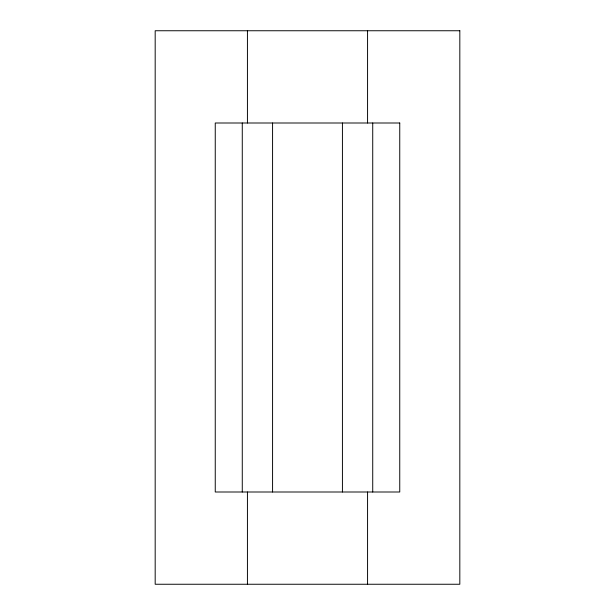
<?xml version="1.0" encoding="UTF-8"?>
<svg xmlns="http://www.w3.org/2000/svg" width="615" height="615" viewBox="0 0 615 615"><rect width="100%" height="100%" fill="white"/><g stroke="black" fill="none" stroke-linecap="round" stroke-linejoin="round"><path stroke-width="0.92" d="M372.728 123L372.728 492M367.57 30.75L367.57 123M367.57 492L367.57 584.25M342.424 123L342.424 492M272.576 123L272.576 492M247.43 30.75L247.43 123M247.43 492L247.43 584.25M242.272 123L242.272 492M459.82 30.75L155.18 30.75L155.18 584.25L459.82 584.25L459.82 30.75M399.75 123L215.25 123L215.25 492L399.75 492L399.75 123"/></g></svg>
